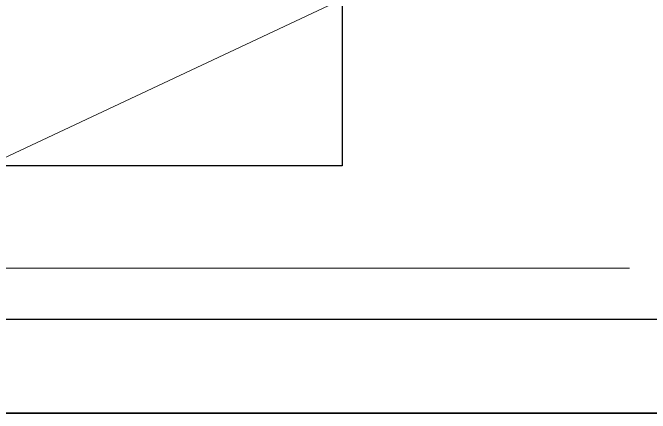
# Paper-space layout '02 Elevation and 3D Views' of a CAD drawing. Header units: millimetres. Extents: x 5 to 415, y 5 to 292.
# Drawn here: x 255.6 to 330.4, y 5 to 51.9 of the extents above; entities that cross this region are included whole.
import ezdxf

# ---------------------------------------------------------------- set-up
doc = ezdxf.new("R2010")
doc.units = ezdxf.units.MM
doc.layers.add('EXISTING', color=7, linetype='Continuous')
doc.layers.add('FRAME', color=7, linetype='Continuous')
picture_1 = doc.add_image_def('image2.png', size_in_pixel=(1197, 1177))

# ---------------------------------------------------------------- blocks, each defined once
blk = doc.blocks.new('SHEET_02')
at = {"layer": 'EXISTING', "color": 250, "lineweight": 9}
blk.add_line((253.295, 34.309), (293.98, 53.35), dxfattribs=at)
at = {"layer": 'FRAME', "color": 7, "linetype": 'Continuous', "lineweight": 15}
blk.add_line((173, 22), (328, 22), dxfattribs=at)
at = {"layer": 'FRAME', "color": 7, "linetype": 'Continuous', "lineweight": 25}
blk.add_line((335, 16), (15, 16), dxfattribs=at)
at = {"layer": 'FRAME', "color": 7, "linetype": 'Continuous', "lineweight": 35}
blk.add_line((415, 5), (5, 5), dxfattribs=at)
image = blk.add_image(picture_1, insert=(201.727, 34), size_in_units=(92.546, 91))

psp = doc.layouts.new('02 Elevation and 3D Views')

# ---------------------------------------------------------------- block references
psp.add_blockref('SHEET_02', (0, 0))

doc.saveas('drawing.dxf')
